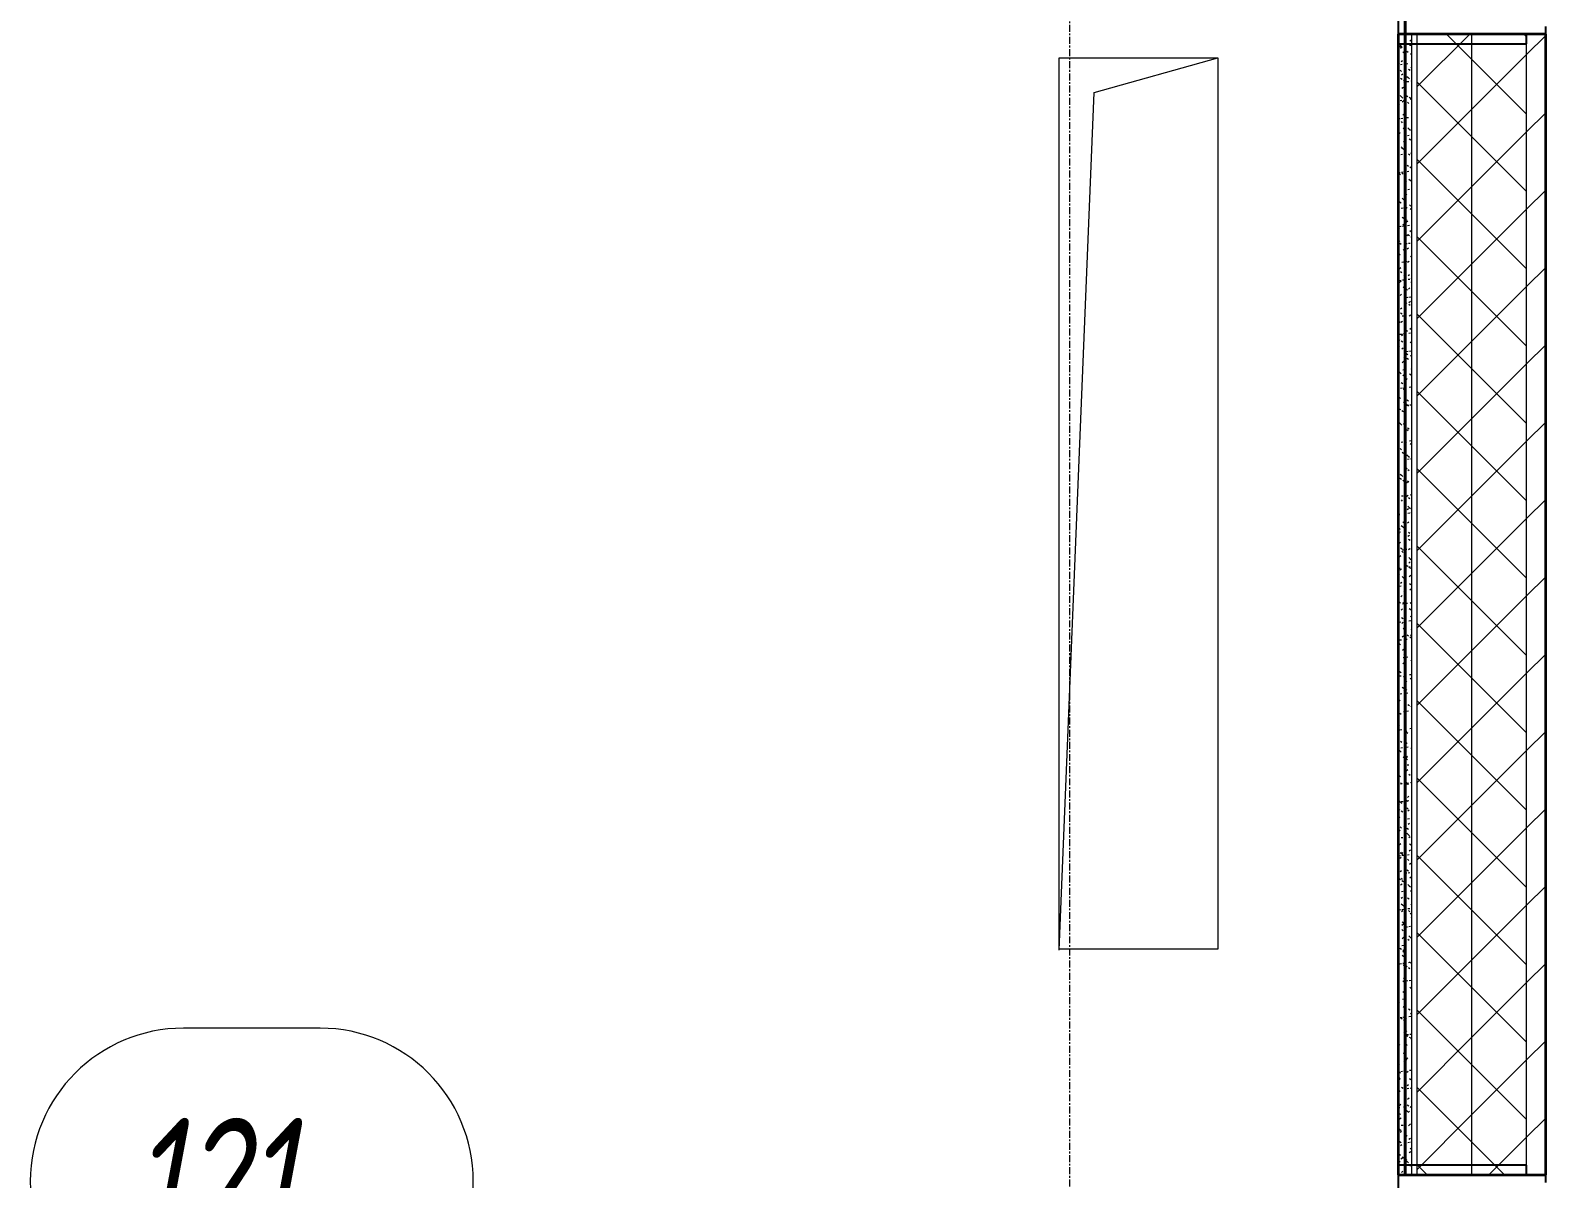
# Model space of a CAD drawing. Header units: millimetres. Extents: x -4948 to 42228, y -4856 to 69378.
# Drawn here: x 34583 to 37354, y 4292 to 6392 of the extents above; entities that cross this region are included whole.
import ezdxf

# ---------------------------------------------------------------- set-up
doc = ezdxf.new("R2010")
doc.units = ezdxf.units.MM
doc.linetypes.add('Линия сетки', pattern=[22.225, 12.7, -3.175, 3.175, -3.175])
for name, color, linetype, lineweight in [('A-AREA-IDEN', 2, 'Continuous', 30), ('A-DETL', 90, 'Continuous', 9), ('A-FLOR', 192, 'Continuous', 13), ('A-GLAZ-CWMG', 51, 'Continuous', 9), ('A-PART', 2, 'Continuous', 9), ('A-WALL', 113, 'Continuous', 13), ('A-WALL-PATT', 111, 'Continuous', 13), ('I-WALL', 2, 'Continuous', 13), ('S-GRID', 1, 'Continuous', 30)]:
    doc.layers.add(name, color=color, linetype=linetype, lineweight=lineweight)
doc.styles.add('ISOCPEUR_B_I', font='', dxfattribs={"width": 0.7, "height": 250})
doc.styles.get('ISOCPEUR_B_I').set_extended_font_data('ISOCPEUR', italic=True, bold=True)

# ---------------------------------------------------------------- blocks, each defined once
blk = doc.blocks.new('27ELB-RD-AR-0000-BIM_rvt-1-1 этаж отм_ _0_000 лотки')
at = {"layer": 'A-AREA-IDEN', "color": 252, "lineweight": 9}
blk.add_line((35112.8, 4567.3), (34862.8, 4567.3), dxfattribs=at)
for centre, start, end in [((34862.8, 4287.3), 90, 270), ((35112.8, 4287.3), 270, 90)]:
    blk.add_arc(centre, 280, start, end, dxfattribs=at)
at = {"layer": 'A-DETL', "color": 252}
for p, q in [((36528, 6278.3), (36754.3, 6341.9)), ((36464.3, 4709.9), (36528, 6278.3))]:
    blk.add_line(p, q, dxfattribs=at)
at = {"layer": 'A-FLOR', "color": 252, "lineweight": 9}
for p, q in [((36464.3, 6341.9), (36754.3, 6341.9)), ((36464.3, 4712), (36464.3, 6341.9)), ((36754.3, 6341.9), (36754.3, 4712)), ((36754.3, 4712), (36464.3, 4712))]:
    blk.add_line(p, q, dxfattribs=at)
at = {"layer": 'A-GLAZ-CWMG', "color": 252, "lineweight": 25, "extrusion": (0, 0, -1)}
for p, q in [((37084, 6417.1), (37084, 6367.1)), ((37319, 6367.1), (37319, 6385.1)), ((37319, 6385.1), (37354, 6385.1)), ((37354, 6385.1), (37354, 6399.1)), ((37084, 6367.1), (37319, 6367.1)), ((37319, 4317.1), (37084, 4317.1)), ((37084, 4317.1), (37084, 4267.1)), ((37319, 4299.1), (37319, 4317.1)), ((37354, 4299.1), (37319, 4299.1)), ((37354, 4285.1), (37354, 4299.1))]:
    blk.add_line(p, q, dxfattribs=at)
at = {"layer": 'A-PART', "color": 252}
for p, q in [((36464.3, 6341.9), (36754.3, 6341.9)), ((36464.3, 4712), (36464.3, 6341.9)), ((36754.3, 6341.9), (36754.3, 4712)), ((36754.3, 4712), (36464.3, 4712))]:
    blk.add_line(p, q, dxfattribs=at)
at = {"layer": 'A-WALL', "color": 252, "lineweight": 35}
for p, q in [((37084, 6385.1), (37084, 4299.1)), ((37354, 6385.1), (37084, 6385.1)), ((37354, 4299.1), (37354, 6385.1)), ((37084, 4299.1), (37354, 4299.1))]:
    blk.add_line(p, q, dxfattribs=at)
at = {"layer": 'A-WALL', "color": 252, "lineweight": 9}
for p, q in [((37096.5, 4299.1), (37096.5, 6385.1)), ((37109, 4299.1), (37109, 6385.1)), ((37119, 4299.1), (37119, 6385.1)), ((37219, 4299.1), (37219, 6385.1)), ((37319, 4299.1), (37319, 6385.1))]:
    blk.add_line(p, q, dxfattribs=at)
at = {"layer": 'A-WALL-PATT', "color": 252, "linetype": 'Continuous', "lineweight": 9}
for p, q in [((37084, 6383.6), (37085.4, 6382.7)), ((37087.8, 6384), (37089.3, 6385.1)), ((37105.8, 6372.7), (37108.4, 6374.7)), ((37119, 6289.1), (37215, 6385.1)), ((37219, 6338.8), (37172.7, 6385.1)), ((37319, 6380.2), (37314.1, 6385.1)), ((37319, 6347.7), (37354, 6382.7)), ((37086.4, 6366.5), (37088.7, 6364.4)), ((37086.9, 6362.3), (37090.3, 6362.7)), ((37088.6, 6359.5), (37091.3, 6361.6)), ((37088.7, 6364.4), (37088.7, 6364.4)), ((37088.7, 6364.4), (37091.2, 6362.1)), ((37092.8, 6352.7), (37095.6, 6350.9)), ((37099.8, 6354.2), (37102.2, 6352)), ((37105.2, 6364.7), (37108.6, 6365.1)), ((37106.6, 6348.2), (37109, 6350.1)), ((37107.7, 6368.5), (37109, 6367.7)), ((37219, 6247.7), (37319, 6347.7)), ((37084, 6333.1), (37086.6, 6331.4)), ((37084, 6329), (37086.1, 6329.3)), ((37087.6, 6319.2), (37090.1, 6317)), ((37088.3, 6329.6), (37091.7, 6330)), ((37089.4, 6335.1), (37092.1, 6337.1)), ((37098.7, 6331), (37102, 6331.4)), ((37103, 6320.9), (37105.9, 6319.1)), ((37107.4, 6323.7), (37109, 6325)), ((37319, 6238.8), (37219, 6338.8)), ((37088.7, 6304.8), (37091.5, 6303)), ((37090.2, 6310.6), (37092.9, 6312.6)), ((37094, 6301.4), (37096.5, 6299.8)), ((37094.5, 6297.5), (37096.5, 6297.8)), ((37096.5, 6299.8), (37096.8, 6299.6)), ((37096.5, 6297.8), (37097.8, 6298)), ((37100, 6298.3), (37103.4, 6298.7)), ((37100.3, 6307.6), (37102.6, 6305.5)), ((37102.6, 6305.5), (37102.6, 6305.5)), ((37102.6, 6305.5), (37105.1, 6303.2)), ((37108.2, 6299.3), (37109, 6299.9)), ((37219, 6197.4), (37119, 6297.4)), ((37087.9, 6263.8), (37091.2, 6264.2)), ((37088.1, 6272.6), (37090.5, 6270.5)), ((37090.5, 6270.5), (37090.5, 6270.5)), ((37090.5, 6270.5), (37092.9, 6268.2)), ((37091, 6286.1), (37093.7, 6288.2)), ((37091.8, 6261.6), (37094.5, 6263.7)), ((37098.9, 6273), (37101.7, 6271.2)), ((37104.3, 6269.6), (37107.1, 6267.8)), ((37106.2, 6266.2), (37109, 6266.5)), ((37109, 6274.8), (37109, 6274.8)), ((37084, 6257.2), (37086.8, 6255.4)), ((37092.6, 6237.2), (37095.3, 6239.2)), ((37101.5, 6260.4), (37104, 6258.1)), ((37119, 6147.7), (37219, 6247.7)), ((37319, 6206.3), (37354, 6241.3)), ((37084, 6230.4), (37087, 6230.8)), ((37089.3, 6231.1), (37092.6, 6231.5)), ((37089.4, 6225.4), (37091.8, 6223.1)), ((37093.4, 6212.7), (37096.1, 6214.7)), ((37094.3, 6225.4), (37096.5, 6224)), ((37096.5, 6224), (37097.1, 6223.6)), ((37099.6, 6232.4), (37102.9, 6232.9)), ((37102, 6213.8), (37104.3, 6211.6)), ((37104.3, 6211.6), (37104.3, 6211.6)), ((37104.3, 6211.6), (37106.8, 6209.4)), ((37085.2, 6205.9), (37088.1, 6204.1)), ((37094.2, 6188.2), (37096.5, 6190)), ((37095.4, 6199), (37096.5, 6199.1)), ((37096.5, 6199.1), (37098.7, 6199.4)), ((37096.5, 6190), (37096.9, 6190.3)), ((37101, 6199.7), (37104.3, 6200.2)), ((37104.5, 6193.6), (37107.3, 6191.8)), ((37219, 6106.3), (37319, 6206.3)), ((37319, 6097.4), (37219, 6197.4)), ((37088.8, 6165.2), (37092.2, 6165.7)), ((37089.9, 6178.8), (37092.2, 6176.6)), ((37090.1, 6177.5), (37093, 6175.7)), ((37092.2, 6176.6), (37092.2, 6176.6)), ((37092.2, 6176.6), (37094.7, 6174.4)), ((37095, 6163.8), (37096.5, 6164.9)), ((37095.5, 6174.1), (37096.5, 6173.5)), ((37096.5, 6173.5), (37098.3, 6172.3)), ((37096.5, 6164.9), (37097.7, 6165.8)), ((37103.2, 6166.5), (37105.7, 6164.3)), ((37107.1, 6167.7), (37109, 6167.9)), ((37219, 6056), (37119, 6156)), ((37084.6, 6131.8), (37088, 6132.3)), ((37085.5, 6130), (37088.3, 6128.2)), ((37090.2, 6132.5), (37093.5, 6133)), ((37091.1, 6131.5), (37093.6, 6129.3)), ((37095.8, 6139.3), (37096.5, 6139.8)), ((37096.5, 6139.8), (37098.5, 6141.3)), ((37100.4, 6145.7), (37103.2, 6143.9)), ((37100.5, 6133.9), (37103.9, 6134.3)), ((37105.8, 6142.3), (37108.6, 6140.5)), ((37095.7, 6098.2), (37096.5, 6097.7)), ((37096.4, 6100.5), (37096.5, 6100.5)), ((37096.5, 6100.5), (37099.7, 6100.9)), ((37096.5, 6097.7), (37098.6, 6096.3)), ((37096.6, 6114.8), (37099.3, 6116.9)), ((37101.9, 6101.2), (37105.2, 6101.6)), ((37103.7, 6119.9), (37106.1, 6117.8)), ((37106.1, 6117.8), (37106.1, 6117.8)), ((37106.1, 6117.8), (37108.6, 6115.5)), ((37119, 6006.3), (37219, 6106.3)), ((37319, 6064.9), (37354, 6099.9)), ((37084, 6080), (37084.8, 6080.6)), ((37084, 6080.4), (37084.2, 6080.2)), ((37086.7, 6078.6), (37089.5, 6076.8)), ((37091.6, 6084.9), (37093.9, 6082.8)), ((37093.9, 6082.8), (37093.9, 6082.8)), ((37093.9, 6082.8), (37096.4, 6080.5)), ((37097.4, 6090.3), (37100.1, 6092.4)), ((37105, 6072.7), (37107.5, 6070.4)), ((37108.1, 6069.1), (37109, 6069.3)), ((37084, 6054.9), (37085.6, 6056.2)), ((37084, 6045.8), (37084.3, 6045.5)), ((37089.8, 6066.7), (37093.1, 6067.2)), ((37091.6, 6050.2), (37094.4, 6048.4)), ((37097, 6046.8), (37099.8, 6045)), ((37098.2, 6065.9), (37100.9, 6067.9)), ((37099, 6041.4), (37101.7, 6043.4)), ((37106, 6066.3), (37108.8, 6064.5)), ((37219, 5964.9), (37319, 6064.9)), ((37319, 5956), (37219, 6056)), ((37084, 6029.9), (37086.4, 6031.7)), ((37085.6, 6033.3), (37088.9, 6033.7)), ((37091.2, 6034), (37094.5, 6034.5)), ((37092.8, 6037.7), (37095.3, 6035.4)), ((37099.8, 6016.9), (37102.5, 6019)), ((37101.5, 6035.4), (37104.8, 6035.8)), ((37101.9, 6018.4), (37104.7, 6016.6)), ((37105.5, 6026.1), (37107.8, 6023.9)), ((37107.2, 6015), (37109, 6013.9)), ((37107.8, 6023.9), (37107.8, 6023.9)), ((37107.8, 6023.9), (37109, 6022.9)), ((37219, 5914.5), (37119, 6014.5)), ((37084.5, 6005.2), (37087.2, 6007.2)), ((37087, 6002.7), (37089.8, 6000.9)), ((37093.3, 5991.1), (37095.7, 5988.9)), ((37095.7, 5988.9), (37095.7, 5988.9)), ((37095.7, 5988.9), (37096.5, 5988.2)), ((37096.5, 5988.2), (37098.1, 5986.7)), ((37097.3, 6002), (37100.6, 6002.4)), ((37100.6, 5992.5), (37103.3, 5994.5)), ((37102.9, 6002.7), (37106.2, 6003.1)), ((37085.3, 5980.7), (37088, 5982.8)), ((37086.1, 5956.2), (37088.8, 5958.3)), ((37090.7, 5968.2), (37094, 5968.6)), ((37097.2, 5970.9), (37100, 5969.1)), ((37101.4, 5968), (37104.1, 5970)), ((37106.7, 5978.8), (37109, 5976.7)), ((37119, 5864.9), (37219, 5964.9)), ((37319, 5923.4), (37354, 5958.4)), ((37084, 5954), (37085.7, 5953)), ((37084, 5953.5), (37086, 5951.7)), ((37086.5, 5934.8), (37089.9, 5935.2)), ((37086.9, 5931.8), (37089.6, 5933.8)), ((37088.2, 5951.3), (37091, 5949.5)), ((37092.1, 5935.5), (37095.4, 5935.9)), ((37094.6, 5943.8), (37096.5, 5942.1)), ((37096.5, 5942.1), (37097, 5941.6)), ((37102.2, 5943.5), (37104.9, 5945.6)), ((37102.4, 5936.9), (37105.7, 5937.3)), ((37107.2, 5932.2), (37109, 5930.6)), ((37107.5, 5939.1), (37109, 5938.1)), ((37084, 5907.4), (37084.9, 5906.6)), ((37087.7, 5907.3), (37090.4, 5909.3)), ((37093.1, 5923), (37095.9, 5921.2)), ((37098.2, 5903.4), (37101.6, 5903.9)), ((37098.4, 5919.5), (37101.3, 5917.7)), ((37103, 5919), (37105.7, 5921.1)), ((37103.8, 5904.2), (37107.1, 5904.6)), ((37219, 5823.4), (37319, 5923.4)), ((37319, 5814.5), (37219, 5914.5)), ((37088.4, 5875.4), (37091.3, 5873.6)), ((37088.5, 5882.8), (37091.2, 5884.9)), ((37095.1, 5897.2), (37096.5, 5895.9)), ((37096.5, 5895.9), (37097.4, 5895.1)), ((37097.4, 5895.1), (37097.4, 5895.1)), ((37097.4, 5895.1), (37099.9, 5892.8)), ((37103.4, 5891.2), (37106.2, 5889.4)), ((37103.8, 5894.6), (37106.5, 5896.6)), ((37108.5, 5885), (37109, 5884.5)), ((37108.7, 5887.7), (37109, 5887.6)), ((37084, 5868.7), (37084.7, 5868.8)), ((37084, 5861.3), (37085.3, 5860.1)), ((37085.3, 5860.1), (37085.3, 5860.1)), ((37085.3, 5860.1), (37087.7, 5857.8)), ((37089.3, 5858.4), (37092, 5860.4)), ((37091.7, 5869.7), (37095, 5870.1)), ((37096.3, 5850), (37096.5, 5849.8)), ((37096.5, 5849.8), (37098.8, 5847.7)), ((37104.6, 5870.1), (37107.3, 5872.1)), ((37105.4, 5845.6), (37108.1, 5847.7)), ((37219, 5773.1), (37119, 5873.1)), ((37084.3, 5827.5), (37087.1, 5825.7)), ((37087.5, 5836.2), (37090.8, 5836.7)), ((37089.7, 5824.1), (37092.5, 5822.3)), ((37090.1, 5833.9), (37092.8, 5835.9)), ((37093, 5837), (37096.4, 5837.4)), ((37098.7, 5843.6), (37101.5, 5841.8)), ((37103.4, 5838.3), (37106.7, 5838.8)), ((37106.2, 5821.2), (37108.9, 5823.2)), ((37108.9, 5838.4), (37109, 5838.4)), ((37119, 5723.4), (37219, 5823.4)), ((37084, 5802.9), (37084.2, 5802.9)), ((37084.2, 5815), (37086.6, 5812.7)), ((37090.9, 5809.4), (37093.6, 5811.5)), ((37094.6, 5795.7), (37096.5, 5794.5)), ((37096.5, 5794.5), (37097.4, 5793.9)), ((37096.8, 5803.4), (37099.1, 5801.2)), ((37099.1, 5801.2), (37099.1, 5801.2)), ((37099.1, 5801.2), (37101.6, 5799)), ((37099.2, 5804.9), (37102.5, 5805.3)), ((37099.9, 5792.3), (37102.8, 5790.5)), ((37104.7, 5805.6), (37108.1, 5806.1)), ((37107, 5796.7), (37109, 5798.2)), ((37109, 5811.8), (37109, 5811.8)), ((37319, 5782), (37354, 5817)), ((37084, 5770), (37085.6, 5770.2)), ((37084.6, 5768.4), (37087, 5766.2)), ((37087, 5766.2), (37087, 5766.2)), ((37087, 5766.2), (37089.5, 5764)), ((37091.7, 5784.9), (37094.4, 5787)), ((37092.6, 5771.2), (37095.9, 5771.6)), ((37107.8, 5772.2), (37109, 5773.1)), ((37219, 5682), (37319, 5782)), ((37319, 5673.1), (37219, 5773.1)), ((37088.4, 5737.7), (37091.7, 5738.2)), ((37089.9, 5748.1), (37092.7, 5746.3)), ((37092.5, 5760.5), (37095.2, 5762.5)), ((37093.3, 5736), (37096, 5738)), ((37094, 5738.5), (37096.5, 5738.8)), ((37096.5, 5738.8), (37097.3, 5738.9)), ((37098, 5756.1), (37100.5, 5753.9)), ((37104.3, 5739.8), (37107.6, 5740.3)), ((37104.8, 5763.9), (37107.7, 5762.1)), ((37108.6, 5747.8), (37109, 5748)), ((37085.9, 5721.1), (37088.4, 5718.9)), ((37094.1, 5711.5), (37096.5, 5713.3)), ((37096.5, 5713.3), (37096.8, 5713.6)), ((37098.5, 5709.5), (37100.9, 5707.4)), ((37100.2, 5716.3), (37103, 5714.5)), ((37219, 5631.7), (37119, 5731.7)), ((37084, 5704.3), (37085.2, 5704.4)), ((37085.8, 5700.2), (37088.6, 5698.4)), ((37091.1, 5696.8), (37094, 5695)), ((37094.9, 5687.1), (37096.5, 5688.3)), ((37096.5, 5688.3), (37097.6, 5689.1)), ((37100.1, 5706.4), (37103.5, 5706.8)), ((37100.9, 5707.4), (37100.9, 5707.4)), ((37100.9, 5707.4), (37103.3, 5705.1)), ((37105.7, 5707.1), (37109, 5707.5)), ((37119, 5582), (37219, 5682)), ((37084, 5671.4), (37086.5, 5671.7)), ((37086.4, 5674.5), (37088.7, 5672.4)), ((37088.7, 5672.4), (37088.7, 5672.4)), ((37088.7, 5672.4), (37091.2, 5670.1)), ((37093.5, 5672.6), (37096.5, 5673)), ((37095.7, 5662.6), (37096.5, 5663.2)), ((37096, 5668.4), (37096.5, 5668.1)), ((37096.5, 5673), (37096.9, 5673.1)), ((37096.5, 5668.1), (37098.9, 5666.6)), ((37096.5, 5663.2), (37098.4, 5664.6)), ((37099.8, 5662.3), (37102.2, 5660)), ((37101.4, 5665), (37104.2, 5663.2)), ((37319, 5640.6), (37354, 5675.6)), ((37087.6, 5627.3), (37090.1, 5625)), ((37089.4, 5639.2), (37092.7, 5639.6)), ((37094.9, 5639.9), (37096.5, 5640.1)), ((37096.5, 5640.1), (37098.2, 5640.4)), ((37096.5, 5638.1), (37099.2, 5640.2)), ((37105.2, 5641.3), (37108.6, 5641.7)), ((37106.3, 5636.6), (37109, 5634.9)), ((37219, 5540.6), (37319, 5640.6)), ((37319, 5531.7), (37219, 5631.7)), ((37084, 5605.6), (37086.1, 5605.9)), ((37084, 5600.3), (37085.2, 5599.5)), ((37091.4, 5620.8), (37094.2, 5619)), ((37097.3, 5613.6), (37100, 5615.7)), ((37100.3, 5615.7), (37102.6, 5613.5)), ((37101.1, 5607.9), (37104.4, 5608.3)), ((37102.6, 5613.5), (37102.6, 5613.5)), ((37102.6, 5613.5), (37105.1, 5611.3)), ((37106.6, 5608.6), (37109, 5608.9)), ((37084, 5578.3), (37084.4, 5578.7)), ((37084.2, 5572.7), (37087.5, 5573.2)), ((37087.3, 5572.9), (37090.1, 5571.1)), ((37088.1, 5580.7), (37090.5, 5578.5)), ((37090.5, 5578.5), (37090.5, 5578.5)), ((37090.5, 5578.5), (37092.9, 5576.3)), ((37094.5, 5574.1), (37096.5, 5574.4)), ((37096.5, 5574.4), (37097.8, 5574.5)), ((37098.1, 5589.2), (37100.8, 5591.2)), ((37101.6, 5589), (37104.5, 5587.2)), ((37219, 5490.3), (37119, 5590.3)), ((37084, 5553.2), (37085.2, 5554.2)), ((37092.6, 5569.5), (37095.5, 5567.7)), ((37098.9, 5564.7), (37101.6, 5566.7)), ((37101.5, 5568.4), (37104, 5566.2)), ((37106.2, 5542.8), (37109, 5543.1)), ((37084, 5528.2), (37086, 5529.7)), ((37084, 5524.5), (37085.4, 5523.5)), ((37089.4, 5533.4), (37091.8, 5531.2)), ((37090.3, 5540.7), (37093.6, 5541.1)), ((37095.9, 5541.4), (37096.5, 5541.5)), ((37096.5, 5541.5), (37099.2, 5541.8)), ((37097.5, 5541.1), (37100.4, 5539.3)), ((37099.7, 5540.2), (37102.4, 5542.3)), ((37100.5, 5515.8), (37103.2, 5517.8)), ((37102, 5521.8), (37104.3, 5519.7)), ((37102.9, 5537.7), (37105.7, 5535.9)), ((37104.3, 5519.7), (37104.3, 5519.7)), ((37104.3, 5519.7), (37106.8, 5517.4)), ((37119, 5440.6), (37219, 5540.6)), ((37319, 5499.2), (37354, 5534.2)), ((37084, 5507), (37087, 5507.4)), ((37084.1, 5503.2), (37086.8, 5505.2)), ((37092.9, 5493.5), (37095.7, 5491.7)), ((37101.3, 5491.3), (37104, 5493.3)), ((37102, 5509.3), (37105.3, 5509.8)), ((37107.6, 5510.1), (37109, 5510.3)), ((37107.8, 5509.3), (37109, 5508.5)), ((37219, 5399.2), (37319, 5499.2)), ((37319, 5390.3), (37219, 5490.3)), ((37084, 5473.9), (37086.7, 5472.2)), ((37084.9, 5478.7), (37087.6, 5480.8)), ((37085.1, 5474.2), (37088.4, 5474.7)), ((37089.9, 5486.8), (37092.2, 5484.7)), ((37092.2, 5484.7), (37092.2, 5484.7)), ((37092.2, 5484.7), (37094.7, 5482.4)), ((37095.4, 5475.6), (37096.5, 5475.7)), ((37096.5, 5475.7), (37098.7, 5476)), ((37102.1, 5466.8), (37104.8, 5468.9)), ((37103.1, 5461.7), (37106, 5459.9)), ((37103.2, 5474.6), (37105.7, 5472.3)), ((37085.7, 5454.3), (37088.4, 5456.3)), ((37086.6, 5429.8), (37089.2, 5431.8)), ((37088.7, 5445.6), (37091.6, 5443.8)), ((37091.1, 5439.6), (37093.6, 5437.3)), ((37091.3, 5442.2), (37094.6, 5442.6)), ((37094.1, 5442.2), (37096.5, 5440.7)), ((37096.5, 5440.7), (37096.9, 5440.4)), ((37096.8, 5442.9), (37100.1, 5443.3)), ((37102.9, 5442.4), (37105.6, 5444.4)), ((37107.1, 5444.2), (37109, 5444.5)), ((37219, 5348.8), (37119, 5448.8)), ((37084.7, 5408.4), (37088, 5408.8)), ((37087.4, 5405.3), (37090, 5407.4)), ((37099, 5413.8), (37101.8, 5412)), ((37103, 5410.8), (37106.3, 5411.3)), ((37103.7, 5428), (37106.1, 5425.8)), ((37103.7, 5417.9), (37106.4, 5419.9)), ((37104.4, 5410.4), (37107.2, 5408.6)), ((37106.1, 5425.8), (37106.1, 5425.8)), ((37106.1, 5425.8), (37108.5, 5423.6)), ((37108.5, 5411.5), (37109, 5411.6)), ((37084.1, 5398.1), (37086.9, 5396.3)), ((37088.2, 5380.9), (37090.8, 5382.9)), ((37091.6, 5393), (37093.9, 5390.8)), ((37093.9, 5390.8), (37093.9, 5390.8)), ((37093.9, 5390.8), (37096.4, 5388.6)), ((37096.4, 5377.1), (37096.5, 5377.1)), ((37096.5, 5377.1), (37099.7, 5377.5)), ((37104.5, 5393.4), (37107.2, 5395.5)), ((37105, 5380.7), (37107.5, 5378.5)), ((37119, 5299.2), (37219, 5399.2)), ((37319, 5357.8), (37354, 5392.8)), ((37084, 5353.8), (37084.3, 5353.6)), ((37086, 5375.7), (37089.4, 5376.1)), ((37089, 5356.4), (37091.6, 5358.4)), ((37094.3, 5366.3), (37096.5, 5364.9)), ((37096.5, 5364.9), (37097.2, 5364.5)), ((37105.3, 5368.9), (37108, 5371)), ((37219, 5257.8), (37319, 5357.8)), ((37319, 5248.8), (37219, 5348.8)), ((37085.3, 5346.7), (37088.2, 5344.9)), ((37089.8, 5331.9), (37092.4, 5333.9)), ((37092.2, 5343.6), (37095.5, 5344.1)), ((37092.8, 5345.7), (37095.3, 5343.5)), ((37097.7, 5344.4), (37101.1, 5344.8)), ((37104.6, 5334.5), (37107.4, 5332.7)), ((37105.5, 5334.1), (37107.8, 5332)), ((37106.1, 5344.5), (37108.8, 5346.5)), ((37106.9, 5320), (37109, 5321.6)), ((37107.8, 5332), (37107.8, 5332)), ((37107.8, 5332), (37109, 5330.9)), ((37108.1, 5345.7), (37109, 5345.8)), ((37085.6, 5309.9), (37088.9, 5310.3)), ((37090.2, 5318.3), (37093.1, 5316.5)), ((37090.6, 5307.4), (37093.2, 5309.5)), ((37093.3, 5299.1), (37095.7, 5297)), ((37095.6, 5314.9), (37096.5, 5314.4)), ((37095.7, 5297), (37095.7, 5297)), ((37095.7, 5297), (37096.5, 5296.2)), ((37096.5, 5314.4), (37098.4, 5313.1)), ((37096.5, 5296.2), (37098.1, 5294.7)), ((37103.9, 5312.3), (37107.2, 5312.7)), ((37107.7, 5295.5), (37109, 5296.5)), ((37219, 5207.4), (37119, 5307.4)), ((37084, 5276.8), (37084.8, 5276.9)), ((37085.6, 5270.8), (37088.4, 5269)), ((37087, 5277.2), (37090.3, 5277.6)), ((37091.4, 5283), (37094, 5285)), ((37097.3, 5278.5), (37100.6, 5279)), ((37100.5, 5286.5), (37103.3, 5284.7)), ((37105.8, 5283.1), (37108.7, 5281.3)), ((37106.7, 5286.9), (37109, 5284.8)), ((37108.5, 5271.1), (37109, 5271.4)), ((37084, 5261.6), (37086, 5259.7)), ((37092.2, 5258.5), (37094.8, 5260.5)), ((37093.1, 5245.1), (37096.5, 5245.5)), ((37094.6, 5251.9), (37096.5, 5250.1)), ((37095.8, 5239), (37096.5, 5238.6)), ((37096.5, 5250.1), (37097, 5249.6)), ((37096.5, 5238.6), (37098.7, 5237.2)), ((37098.7, 5245.8), (37102, 5246.3)), ((37107.2, 5240.3), (37109, 5238.7)), ((37119, 5157.8), (37219, 5257.8)), ((37319, 5216.3), (37354, 5251.3)), ((37084, 5221.3), (37084.3, 5221.1)), ((37084, 5215.4), (37084.9, 5214.6)), ((37086.5, 5211.4), (37089.9, 5211.8)), ((37086.8, 5219.5), (37089.6, 5217.7)), ((37093, 5234), (37095.6, 5236.1)), ((37093.8, 5209.6), (37096.4, 5211.6)), ((37104.9, 5213.8), (37108.2, 5214.2)), ((37219, 5116.3), (37319, 5216.3)), ((37091.7, 5191.1), (37094.5, 5189.3)), ((37094.6, 5185.1), (37096.5, 5186.6)), ((37095.1, 5205.3), (37096.5, 5204)), ((37096.5, 5204), (37097.4, 5203.1)), ((37096.5, 5186.6), (37097.2, 5187.1)), ((37097.1, 5187.7), (37099.9, 5185.9)), ((37097.4, 5203.1), (37097.4, 5203.1)), ((37097.4, 5203.1), (37099.9, 5200.9)), ((37106.1, 5207.2), (37108.9, 5205.4)), ((37108.4, 5193), (37109, 5192.5)), ((37319, 5107.4), (37219, 5207.4)), ((37084, 5178.1), (37085.7, 5178.4)), ((37084, 5169.3), (37085.3, 5168.1)), ((37085.3, 5168.1), (37085.3, 5168.1)), ((37085.3, 5168.1), (37087.7, 5165.9)), ((37087.9, 5178.7), (37091.2, 5179.1)), ((37095.4, 5160.6), (37096.5, 5161.5)), ((37096.3, 5158), (37096.5, 5157.9)), ((37096.5, 5161.5), (37098, 5162.7)), ((37096.5, 5157.9), (37098.8, 5155.8)), ((37098.2, 5180), (37101.6, 5180.5)), ((37102, 5159.3), (37104.8, 5157.5)), ((37107.3, 5155.9), (37109, 5154.8)), ((37219, 5066), (37119, 5166)), ((37087, 5143.5), (37089.9, 5141.7)), ((37094.1, 5146.6), (37096.5, 5146.9)), ((37096.2, 5136.1), (37096.5, 5136.4)), ((37096.5, 5146.9), (37097.4, 5147)), ((37096.5, 5136.4), (37098.8, 5138.2)), ((37099.6, 5147.3), (37103, 5147.8)), ((37108.9, 5146.4), (37109, 5146.4)), ((37084.2, 5123), (37086.6, 5120.8)), ((37087.5, 5112.8), (37090.8, 5113.3)), ((37096.8, 5111.4), (37099.1, 5109.3)), ((37097, 5111.7), (37099.6, 5113.7)), ((37097.3, 5111.7), (37100.1, 5109.9)), ((37099.1, 5109.3), (37099.1, 5109.3)), ((37099.1, 5109.3), (37101.6, 5107)), ((37105.8, 5115.2), (37109, 5115.7)), ((37119, 5016.3), (37219, 5116.3)), ((37319, 5074.9), (37354, 5109.9)), ((37084, 5094.9), (37085.8, 5093.8)), ((37084, 5079.5), (37086.6, 5079.8)), ((37084.6, 5076.4), (37087, 5074.3)), ((37087, 5074.3), (37087, 5074.3)), ((37087, 5074.3), (37089.5, 5072)), ((37088.3, 5092.2), (37091.1, 5090.4)), ((37088.9, 5080.1), (37092.2, 5080.6)), ((37097.8, 5087.2), (37100.4, 5089.2)), ((37099.2, 5081.5), (37102.5, 5081.9)), ((37107.6, 5079.9), (37109, 5079)), ((37219, 4974.9), (37319, 5074.9)), ((37084, 5051.6), (37084.1, 5051.6)), ((37093.2, 5063.8), (37096, 5062)), ((37095, 5048.1), (37096.5, 5048.3)), ((37096.5, 5048.3), (37098.4, 5048.5)), ((37098, 5064.2), (37100.5, 5061.9)), ((37098.5, 5060.4), (37101.4, 5058.6)), ((37098.6, 5062.7), (37101.2, 5064.8)), ((37100.6, 5048.8), (37103.9, 5049.2)), ((37319, 4966), (37219, 5066)), ((37084, 5026.5), (37084.9, 5027.2)), ((37085.9, 5029.2), (37088.4, 5026.9)), ((37088.5, 5016.2), (37091.4, 5014.4)), ((37098.5, 5017.6), (37100.9, 5015.4)), ((37099.4, 5038.3), (37102, 5040.3)), ((37103.4, 5032), (37106.3, 5030.2)), ((37106.7, 5016.7), (37109, 5017)), ((37108.8, 5028.6), (37109, 5028.4)), ((37219, 4924.6), (37119, 5024.6)), ((37084, 5001.4), (37085.7, 5002.7)), ((37088.4, 5014.3), (37091.7, 5014.7)), ((37100.2, 5013.8), (37102.8, 5015.8)), ((37100.9, 5015.4), (37100.9, 5015.4)), ((37100.9, 5015.4), (37103.3, 5013.2)), ((37101, 4989.3), (37103.6, 4991.4)), ((37084, 4976.3), (37086.5, 4978.2)), ((37084.3, 4980.9), (37087.6, 4981.3)), ((37084.4, 4968.3), (37087.2, 4966.5)), ((37086.4, 4982.6), (37088.7, 4980.4)), ((37088.7, 4980.4), (37088.7, 4980.4)), ((37088.7, 4980.4), (37091.2, 4978.2)), ((37089.8, 4981.6), (37093.1, 4982)), ((37089.8, 4964.9), (37092.6, 4963.1)), ((37098.8, 4984.4), (37101.6, 4982.6)), ((37099.8, 4970.3), (37102.2, 4968)), ((37100.1, 4983), (37103.5, 4983.4)), ((37101.8, 4964.8), (37104.4, 4966.9)), ((37119, 4874.9), (37219, 4974.9)), ((37319, 4933.5), (37354, 4968.5)), ((37084.6, 4951.7), (37087.3, 4953.7)), ((37087.6, 4935.3), (37090.1, 4933)), ((37094.7, 4936.5), (37096.5, 4935.3)), ((37096, 4949.5), (37096.5, 4949.6)), ((37096.5, 4949.6), (37099.3, 4950)), ((37096.5, 4935.3), (37097.5, 4934.7)), ((37100, 4933.1), (37102.8, 4931.3)), ((37101.5, 4950.3), (37104.8, 4950.7)), ((37102.6, 4940.4), (37105.2, 4942.4)), ((37219, 4833.5), (37319, 4933.5)), ((37085.4, 4927.2), (37088.1, 4929.3)), ((37089.4, 4915.8), (37092.7, 4916.2)), ((37100.3, 4923.7), (37102.6, 4921.6)), ((37102.6, 4921.6), (37102.6, 4921.6)), ((37102.6, 4921.6), (37105.1, 4919.3)), ((37103.4, 4915.9), (37106, 4917.9)), ((37107.7, 4918.2), (37109, 4918.4)), ((37319, 4824.6), (37219, 4924.6)), ((37085.2, 4882.4), (37088.5, 4882.8)), ((37086.2, 4902.8), (37088.9, 4904.8)), ((37087, 4878.3), (37089.7, 4880.3)), ((37088.1, 4888.7), (37090.5, 4886.6)), ((37090, 4888.9), (37092.8, 4887.1)), ((37090.5, 4886.6), (37090.5, 4886.6)), ((37090.5, 4886.6), (37092.9, 4884.3)), ((37090.7, 4883.1), (37094.1, 4883.5)), ((37101.1, 4884.4), (37104.4, 4884.9)), ((37104.2, 4891.4), (37106.8, 4893.5)), ((37104.9, 4904.7), (37107.7, 4902.9)), ((37219, 4783.2), (37119, 4883.2)), ((37087.8, 4853.8), (37090.5, 4855.9)), ((37096.9, 4851), (37100.2, 4851.5)), ((37100.3, 4857.1), (37103.1, 4855.3)), ((37101.5, 4876.5), (37104, 4874.2)), ((37102.5, 4851.7), (37105.8, 4852.2)), ((37105, 4867), (37107.6, 4869)), ((37085.9, 4841), (37088.7, 4839.2)), ((37088.6, 4829.4), (37091.3, 4831.4)), ((37089.4, 4841.5), (37091.8, 4839.2)), ((37091.2, 4837.6), (37094.1, 4835.8)), ((37102, 4829.9), (37104.3, 4827.7)), ((37104.3, 4827.7), (37104.3, 4827.7)), ((37104.3, 4827.7), (37106.8, 4825.5)), ((37105.8, 4842.5), (37108.4, 4844.5)), ((37119, 4733.5), (37219, 4833.5)), ((37319, 4792.1), (37354, 4827.1)), ((37089.4, 4804.9), (37092.1, 4806.9)), ((37089.9, 4794.9), (37092.2, 4792.7)), ((37090.3, 4817.3), (37093.6, 4817.7)), ((37096.1, 4809.2), (37096.5, 4809)), ((37096.5, 4809), (37099, 4807.4)), ((37101.5, 4805.8), (37104.3, 4804)), ((37106.6, 4818), (37109, 4819.9)), ((37107.4, 4793.6), (37109, 4794.8)), ((37108.6, 4819.7), (37109, 4819.7)), ((37084, 4791.7), (37084, 4791.6)), ((37086.2, 4783.8), (37089.5, 4784.3)), ((37090.2, 4780.4), (37092.9, 4782.5)), ((37091.7, 4784.6), (37095, 4785)), ((37092.2, 4792.7), (37092.2, 4792.7)), ((37092.2, 4792.7), (37094.7, 4790.5)), ((37102, 4785.9), (37105.3, 4786.4)), ((37103.2, 4782.6), (37105.7, 4780.3)), ((37106.4, 4777.4), (37109, 4775.8)), ((37108.2, 4769.1), (37109, 4769.7)), ((37219, 4692.1), (37319, 4792.1)), ((37319, 4683.2), (37219, 4783.2)), ((37084, 4741.2), (37085.3, 4740.3)), ((37091, 4755.9), (37093.7, 4758)), ((37091.1, 4747.6), (37093.6, 4745.3)), ((37091.5, 4761.6), (37094.3, 4759.8)), ((37097.9, 4752.5), (37101.2, 4752.9)), ((37103.4, 4753.2), (37106.7, 4753.7)), ((37109, 4744.6), (37109, 4744.6)), ((37219, 4641.7), (37119, 4741.7)), ((37084, 4717.8), (37084.2, 4717.8)), ((37087.4, 4713.7), (37090.2, 4711.9)), ((37091.2, 4718.7), (37094.6, 4719.2)), ((37091.8, 4731.5), (37094.5, 4733.5)), ((37101.7, 4729.8), (37104.6, 4728)), ((37103.7, 4736), (37106.1, 4733.9)), ((37106.1, 4733.9), (37106.1, 4733.9)), ((37106.1, 4733.9), (37108.5, 4731.6)), ((37087.1, 4685.3), (37090.4, 4685.8)), ((37091.6, 4701), (37093.9, 4698.9)), ((37092.6, 4707), (37095.3, 4709)), ((37092.6, 4686), (37096, 4686.5)), ((37092.7, 4710.3), (37095.5, 4708.5)), ((37093.4, 4682.5), (37096.1, 4684.6)), ((37093.9, 4698.9), (37093.9, 4698.9)), ((37093.9, 4698.9), (37096.4, 4696.6)), ((37103, 4687.4), (37106.3, 4687.8)), ((37105, 4688.8), (37107.4, 4686.5)), ((37119, 4592.1), (37219, 4692.1)), ((37319, 4650.6), (37354, 4685.6)), ((37084, 4665.4), (37085.5, 4664.4)), ((37084, 4661.9), (37084.3, 4661.6)), ((37094.2, 4658.1), (37096.5, 4659.8)), ((37096.5, 4659.8), (37096.9, 4660.1)), ((37097.6, 4681.9), (37100.4, 4680.1)), ((37103, 4678.5), (37105.8, 4676.7)), ((37092.8, 4653.8), (37095.3, 4651.5)), ((37093, 4634.4), (37095.8, 4632.6)), ((37095, 4633.6), (37096.5, 4634.7)), ((37096.5, 4634.7), (37097.7, 4635.6)), ((37098.8, 4654), (37102.1, 4654.4)), ((37104.3, 4654.7), (37107.7, 4655.1)), ((37105.5, 4642.2), (37107.8, 4640)), ((37107.8, 4640), (37107.8, 4640)), ((37107.8, 4640), (37109, 4639)), ((37107.9, 4650.1), (37109, 4649.4)), ((37219, 4550.6), (37319, 4650.6)), ((37319, 4541.7), (37219, 4641.7)), ((37084, 4619.1), (37085.2, 4619.3)), ((37084, 4614.8), (37086.8, 4613)), ((37092.2, 4620.2), (37095.5, 4620.7)), ((37093.3, 4607.2), (37095.7, 4605)), ((37095.7, 4605), (37095.7, 4605)), ((37095.7, 4605), (37096.5, 4604.3)), ((37095.8, 4609.1), (37096.5, 4609.6)), ((37096.5, 4609.6), (37098.5, 4611.2)), ((37096.5, 4604.3), (37098.1, 4602.8)), ((37103.2, 4602.6), (37106, 4600.8)), ((37219, 4500.3), (37119, 4600.3)), ((37088, 4586.8), (37091.4, 4587.2)), ((37088.8, 4586.5), (37091.7, 4584.7)), ((37093.6, 4587.5), (37096.5, 4587.9)), ((37094.2, 4583), (37096.5, 4581.6)), ((37096.5, 4587.9), (37096.9, 4588)), ((37096.5, 4581.6), (37097, 4581.2)), ((37096.6, 4584.6), (37099.3, 4586.7)), ((37103.9, 4588.9), (37107.2, 4589.3)), ((37106.7, 4594.9), (37109, 4592.8)), ((37084, 4569.6), (37086, 4567.8)), ((37084, 4553.4), (37084.7, 4553.5)), ((37084, 4549.9), (37084.8, 4550.5)), ((37094.6, 4559.9), (37096.5, 4558.2)), ((37096.5, 4558.2), (37097, 4557.6)), ((37097.4, 4560.2), (37100.1, 4562.2)), ((37099.1, 4554.7), (37101.9, 4552.9)), ((37099.8, 4555.5), (37103.1, 4555.9)), ((37104.4, 4551.2), (37107.3, 4549.4)), ((37105.3, 4556.2), (37108.6, 4556.6)), ((37107.2, 4548.3), (37109, 4546.7)), ((37119, 4450.6), (37219, 4550.6)), ((37084, 4524.8), (37085.6, 4526)), ((37084, 4523.5), (37084.9, 4522.6)), ((37084, 4520.5), (37086.1, 4520.8)), ((37084.2, 4538.9), (37087, 4537.1)), ((37093.1, 4521.7), (37096.5, 4522.1)), ((37098.2, 4535.7), (37100.9, 4537.7)), ((37319, 4509.2), (37354, 4544.2)), ((37084, 4499.7), (37086.4, 4501.5)), ((37094.4, 4507.1), (37096.5, 4505.8)), ((37095.1, 4513.3), (37096.5, 4512)), ((37096.5, 4512), (37097.4, 4511.2)), ((37096.5, 4505.8), (37097.3, 4505.3)), ((37096.5, 4489.3), (37097.8, 4489.4)), ((37097.4, 4511.2), (37097.4, 4511.2)), ((37097.4, 4511.2), (37099.9, 4508.9)), ((37099, 4511.2), (37101.7, 4513.3)), ((37104.8, 4490.4), (37108.2, 4490.8)), ((37108.4, 4501.1), (37109, 4500.6)), ((37219, 4409.2), (37319, 4509.2)), ((37319, 4400.3), (37219, 4500.3)), ((37084, 4477.3), (37085.2, 4476.2)), ((37084.5, 4475), (37087.2, 4477.1)), ((37085.2, 4476.2), (37085.2, 4476.2)), ((37085.2, 4476.2), (37087.7, 4473.9)), ((37085.4, 4487.6), (37088.2, 4485.8)), ((37089, 4488.3), (37092.3, 4488.7)), ((37094.5, 4489), (37096.5, 4489.3)), ((37096.3, 4466.1), (37096.5, 4465.9)), ((37096.5, 4465.9), (37098.8, 4463.8)), ((37099.8, 4486.8), (37102.5, 4488.8)), ((37100.6, 4462.3), (37103.3, 4464.3)), ((37104.7, 4475.3), (37107.5, 4473.5)), ((37084, 4454.7), (37085.7, 4455)), ((37085.3, 4450.5), (37088, 4452.6)), ((37090.3, 4459.2), (37093.1, 4457.4)), ((37095.7, 4455.8), (37096.5, 4455.2)), ((37096.5, 4455.2), (37098.5, 4454)), ((37100.7, 4456.9), (37104, 4457.4)), ((37101.4, 4437.8), (37104.1, 4439.9)), ((37106.2, 4457.7), (37109, 4458)), ((37108.9, 4454.5), (37109, 4454.4)), ((37219, 4358.9), (37119, 4458.9)), ((37084, 4421.8), (37087.1, 4422.3)), ((37084.2, 4431.1), (37086.6, 4428.8)), ((37085.7, 4411.6), (37088.5, 4409.8)), ((37086.1, 4426.1), (37088.8, 4428.1)), ((37094.1, 4423.2), (37096.5, 4423.5)), ((37096.5, 4423.5), (37097.4, 4423.6)), ((37096.8, 4419.5), (37099.1, 4417.3)), ((37099.1, 4417.3), (37099.1, 4417.3)), ((37099.1, 4417.3), (37101.6, 4415.1)), ((37100.6, 4427.4), (37103.4, 4425.6)), ((37102.2, 4413.4), (37104.9, 4415.4)), ((37105.9, 4424), (37108.8, 4422.2)), ((37119, 4309.2), (37219, 4409.2)), ((37084.6, 4384.5), (37087, 4382.3)), ((37086.9, 4401.6), (37089.6, 4403.6)), ((37087, 4382.3), (37087, 4382.3)), ((37087, 4382.3), (37089.5, 4380.1)), ((37087.7, 4377.1), (37090.4, 4379.2)), ((37089.9, 4389.7), (37093.3, 4390.2)), ((37095.5, 4390.5), (37096.5, 4390.6)), ((37095.9, 4379.8), (37096.5, 4379.4)), ((37096.5, 4390.6), (37098.8, 4390.9)), ((37096.5, 4379.4), (37098.7, 4378)), ((37103, 4388.9), (37105.7, 4390.9)), ((37105.8, 4391.8), (37109, 4392.3)), ((37319, 4367.8), (37354, 4402.8)), ((37084, 4362.1), (37084.4, 4361.9)), ((37084, 4356.1), (37086.6, 4356.4)), ((37086.9, 4360.3), (37089.7, 4358.5)), ((37088.5, 4352.7), (37091.2, 4354.7)), ((37098, 4372.2), (37100.5, 4369.9)), ((37101.6, 4358.4), (37105, 4358.8)), ((37103.8, 4364.4), (37106.5, 4366.5)), ((37107.2, 4359.1), (37109, 4359.4)), ((37278.8, 4299.1), (37219, 4358.9)), ((37250.3, 4299.1), (37319, 4367.8)), ((37084.7, 4323.3), (37088, 4323.7)), ((37085.9, 4337.2), (37088.4, 4334.9)), ((37089.3, 4328.2), (37092, 4330.2)), ((37091.8, 4331.9), (37094.6, 4330.1)), ((37095, 4324.7), (37096.5, 4324.8)), ((37096.5, 4324.8), (37098.3, 4325.1)), ((37097.1, 4328.5), (37100, 4326.7)), ((37098.5, 4325.6), (37100.9, 4323.5)), ((37100.9, 4323.5), (37100.9, 4323.5)), ((37100.9, 4323.5), (37103.3, 4321.2)), ((37104.6, 4339.9), (37107.3, 4342)), ((37106.2, 4348), (37109, 4346.2)), ((37090.1, 4303.7), (37092.8, 4305.8)), ((37102, 4300.1), (37103.6, 4299.1)), ((37105.4, 4315.5), (37108.1, 4317.5)), ((37137.4, 4299.1), (37119, 4317.5))]:
    blk.add_line(p, q, dxfattribs=at)
at = {"layer": 'I-WALL', "color": 252, "lineweight": 35}
for p, q in [((37096.5, 7199.1), (37096.5, 4299.1)), ((37097.5, 4299.1), (37097.5, 7199.1)), ((37096.5, 4299.1), (37097.5, 4299.1))]:
    blk.add_line(p, q, dxfattribs=at)
at = {"layer": 'A-AREA-IDEN', "color": 252, "style": 'ISOCPEUR_B_I', "width": 0.7}
blk.add_text('121', height=250, dxfattribs=at).set_placement((34765.2, 4153.4))
blk = doc.blocks.new('27ELB-RD-KR2-0000-BIM_rvt-1-1 этаж отм_ _0_000 лотки')
at = {"layer": 'S-GRID', "color": 252, "linetype": 'Линия сетки', "lineweight": 9}
blk.add_line((36483.9, -4856.4), (36483.9, 68377.9), dxfattribs=at)

msp = doc.modelspace()

# ---------------------------------------------------------------- block references
at = {"lineweight": 5}
for name in ['27ELB-RD-KR2-0000-BIM_rvt-1-1 этаж отм_ _0_000 лотки', '27ELB-RD-AR-0000-BIM_rvt-1-1 этаж отм_ _0_000 лотки']:
    msp.add_blockref(name, (0, 0), dxfattribs=at)

doc.saveas('drawing.dxf')
